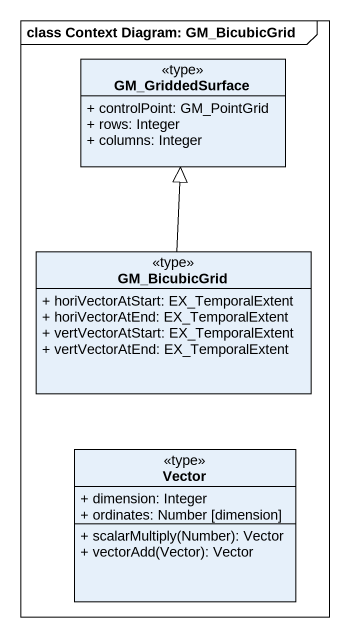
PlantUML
@startuml
mainframe class Context Diagram: GM_BicubicGrid
hide circle
hide empty members
skinparam classAttributeIconSize 0
class GM_GriddedSurface <<type>> {
  + controlPoint: GM_PointGrid
  + rows: Integer
  + columns: Integer
}
class GM_BicubicGrid <<type>> {
  + horiVectorAtStart: EX_TemporalExtent
  + horiVectorAtEnd: EX_TemporalExtent
  + vertVectorAtStart: EX_TemporalExtent
  + vertVectorAtEnd: EX_TemporalExtent
}
class Vector <<type>> {
  + dimension: Integer
  + ordinates: Number [dimension]
  + scalarMultiply(Number): Vector
  + vectorAdd(Vector): Vector
}
GM_BicubicGrid -up-|> GM_GriddedSurface
@enduml
